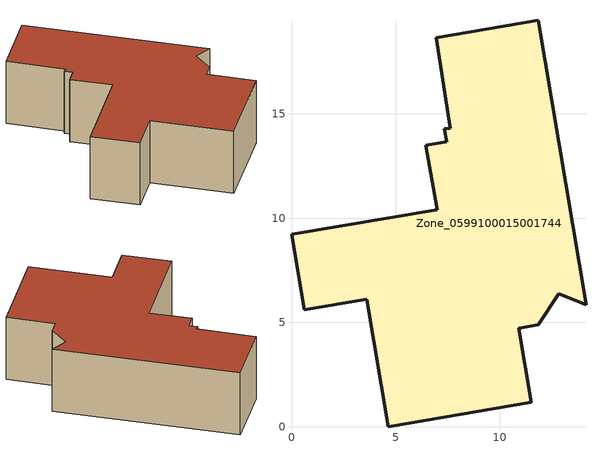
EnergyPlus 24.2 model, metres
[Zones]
Zone_0599100015001744
 floor ground (C_G): 12.81,6.36 11.84,4.88 10.9,4.72 11.5,1.16 4.64,0 3.6,6.1 0.62,5.6 0,9.22 6.98,10.4 6.45,13.5 7.44,13.67 7.33,14.28 7.62,14.32 6.95,18.66 11.83,19.49 14.13,5.84 z0.92
 wall outside (C_F): 0.62,5.6 3.6,6.1 4.64,0 11.5,1.16 10.9,4.72 11.84,4.88 12.81,6.36 14.13,5.84 11.83,19.49 6.95,18.66 7.62,14.32 7.33,14.28 7.44,13.67 6.45,13.5 6.98,10.4 0,9.22 0.62,5.6 z0.92:6.18
 roof outside (C_R): 11.84,4.88 12.81,6.36 14.13,5.84 11.83,19.49 6.95,18.66 7.62,14.32 7.33,14.28 7.44,13.67 6.45,13.5 6.98,10.4 0,9.22 0.62,5.6 3.6,6.1 4.64,0 11.5,1.16 10.9,4.72 z6.18
[BUILDING]
Pand.0599100015001744: North Axis=0; Terrain=City; Loads Convergence Tolerance Value=0.04; Temperature Convergence Tolerance Value=0.4; Solar Distribution=FullExterior; Maximum Number of Warmup Days=25; Minimum Number of Warmup Days=1
[Site:Location]
Rotterdam.The.Hague.AP_ZH_NLD Design_Conditions: Latitude=51.96; Longitude=4.45; Time Zone=1; Elevation=-4.5
[SITE:GROUNDTEMPERATURE:BUILDINGSURFACE]
18, 18, 18, 18, 18, 18, 18, 18, 18, 18, 18, 18
[MATERIAL] Thermal Absorptance=0.9; Solar Absorptance=0.7; Visible Absorptance=0.7
Name | Roughness | Thickness | Conductivity | Density | Specific Heat
G.D.1975-1991 | MediumSmooth | 0.15 | 0.288461 | 540 | 1210
F.D.1975-1991 | Rough | 0.3 | 0.230769 | 1920 | 840
R.D.1975-1991 | MediumRough | 0.2 | 0.153846 | 1500 | 1000
[CONSTRUCTION]
C_G: G.D.1975-1991
C_F: F.D.1975-1991
C_R: R.D.1975-1991
[ZONE]
Zone_0599100015001744: Type=1; Multiplier=1; Ceiling Height=Autocalculate; Volume=Autocalculate; Floor Area=autocalculate; Part of Total Floor Area=Yes
[ZONEINFILTRATION:DESIGNFLOWRATE]
Infil_Zone_0599100015001744: Zone or ZoneList or Space or SpaceList=Zone_0599100015001744; Schedule=AlwaysOn; Design Flow Rate Calculation Method=Flow/Area; Flow Rate per Floor Area=0.0042; Constant Term Coefficient=1; Temperature Term Coefficient=0; Velocity Term Coefficient=0; Velocity Squared Term Coefficient=0
[HVACTEMPLATE:ZONE:IDEALLOADSAIRSYSTEM]
Zone_0599100015001744: Maximum Heating Supply Air Temperature=50; Minimum Cooling Supply Air Temperature=13; Maximum Heating Supply Air Humidity Ratio=0.0156; Minimum Cooling Supply Air Humidity Ratio=0.0077; Heating Limit=NoLimit; Cooling Limit=NoLimit; Dehumidification Control Type=ConstantSensibleHeatRatio; Cooling Sensible Heat Ratio=0.7; Dehumidification Setpoint=60; Humidification Control Type=None; Humidification Setpoint=30; Outdoor Air Method=None; Outdoor Air Flow Rate per Person=0.00944; Outdoor Air Flow Rate per Zone Floor Area=0; Outdoor Air Flow Rate per Zone=0; Demand Controlled Ventilation Type=None; Outdoor Air Economizer Type=NoEconomizer; Heat Recovery Type=None; Sensible Heat Recovery Effectiveness=0.7; Latent Heat Recovery Effectiveness=0.65
[ZONECONTROL:THERMOSTAT]
ThermostatControl_Zone_0599100015001744: Zone or ZoneList=Zone_0599100015001744; Control Type Schedule=DualSetpointControlType; Control 1=Thermostat_Zone_0599100015001744; Temperature Difference Between Cutout And Setpoint=0
[THERMOSTATSETPOINT:DUALSETPOINT]
Thermostat_Zone_0599100015001744: Heating Setpoint Temperature Schedule=HeatingSetpoint_Zone_0599100015001744; Cooling Setpoint Temperature Schedule=CoolingSetpoint_Zone_0599100015001744
[SCHEDULE:COMPACT]
HeatingSetpoint_Zone_0599100015001744: Through: 12/31, For: AllDays, Until: 24:00, 21
CoolingSetpoint_Zone_0599100015001744: Through: 12/31, For: AllDays, Until: 24:00, 24
DualSetpointControlType: Through: 12/31, For: AllDays, Until: 24:00, 4
AlwaysOn: Through: 12/31, For: AllDays, Until: 24:00, 1
